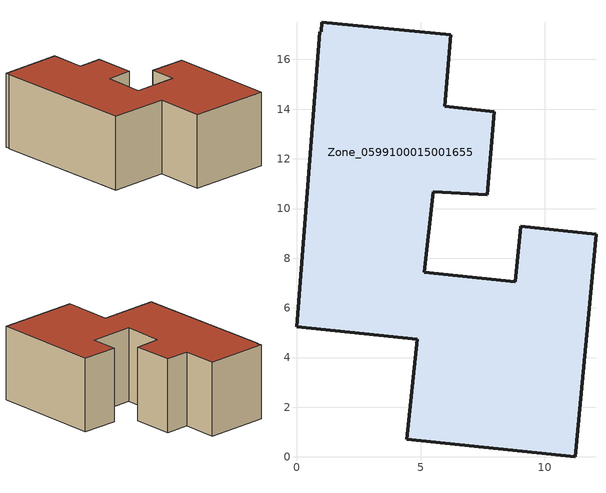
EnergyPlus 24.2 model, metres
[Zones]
Zone_0599100015001655
 floor ground (C_G): 4.44,0.71 4.86,4.73 0,5.24 0.94,17.12 0.99,17.12 1.01,17.51 6.22,17 5.97,14.11 7.96,13.9 7.68,10.55 5.5,10.68 5.15,7.43 8.8,7.04 9.04,9.28 12.06,8.96 11.22,0 z0.83
 wall outside (C_F): 4.86,4.73 4.44,0.71 11.22,0 12.06,8.96 9.04,9.28 8.8,7.04 5.15,7.43 5.5,10.68 7.68,10.55 7.96,13.9 5.97,14.11 6.22,17 1.01,17.51 0.99,17.12 0.94,17.12 0,5.24 4.86,4.73 z0.83:7.04
 roof outside (C_R): 1.01,17.51 0.99,17.12 0.94,17.12 0,5.24 4.86,4.73 4.44,0.71 11.22,0 12.06,8.96 9.04,9.28 8.8,7.04 5.15,7.43 5.5,10.68 7.68,10.55 7.96,13.9 5.97,14.11 6.22,17 z7.04
[BUILDING]
Pand.0599100015001655: North Axis=0; Terrain=City; Loads Convergence Tolerance Value=0.04; Temperature Convergence Tolerance Value=0.4; Solar Distribution=FullExterior; Maximum Number of Warmup Days=25; Minimum Number of Warmup Days=1
[Site:Location]
Rotterdam.The.Hague.AP_ZH_NLD Design_Conditions: Latitude=51.96; Longitude=4.45; Time Zone=1; Elevation=-4.5
[SITE:GROUNDTEMPERATURE:BUILDINGSURFACE]
18, 18, 18, 18, 18, 18, 18, 18, 18, 18, 18, 18
[MATERIAL] Thermal Absorptance=0.9; Solar Absorptance=0.7; Visible Absorptance=0.7
Name | Roughness | Thickness | Conductivity | Density | Specific Heat
G.TC.1946-1964 | MediumSmooth | 0.15 | 1 | 540 | 1210
F.TC.1946-1964 | Rough | 0.3 | 0.857143 | 1920 | 840
R.TC.1946-1964 | MediumRough | 0.2 | 0.235294 | 1500 | 1000
[CONSTRUCTION]
C_G: G.TC.1946-1964
C_F: F.TC.1946-1964
C_R: R.TC.1946-1964
[ZONE]
Zone_0599100015001655: Type=1; Multiplier=1; Ceiling Height=Autocalculate; Volume=Autocalculate; Floor Area=autocalculate; Part of Total Floor Area=Yes
[ZONEINFILTRATION:DESIGNFLOWRATE]
Infil_Zone_0599100015001655: Zone or ZoneList or Space or SpaceList=Zone_0599100015001655; Schedule=AlwaysOn; Design Flow Rate Calculation Method=Flow/Area; Flow Rate per Floor Area=0.003; Constant Term Coefficient=1; Temperature Term Coefficient=0; Velocity Term Coefficient=0; Velocity Squared Term Coefficient=0
[HVACTEMPLATE:ZONE:IDEALLOADSAIRSYSTEM]
Zone_0599100015001655: Maximum Heating Supply Air Temperature=50; Minimum Cooling Supply Air Temperature=13; Maximum Heating Supply Air Humidity Ratio=0.0156; Minimum Cooling Supply Air Humidity Ratio=0.0077; Heating Limit=NoLimit; Cooling Limit=NoLimit; Dehumidification Control Type=ConstantSensibleHeatRatio; Cooling Sensible Heat Ratio=0.7; Dehumidification Setpoint=60; Humidification Control Type=None; Humidification Setpoint=30; Outdoor Air Method=None; Outdoor Air Flow Rate per Person=0.00944; Outdoor Air Flow Rate per Zone Floor Area=0; Outdoor Air Flow Rate per Zone=0; Demand Controlled Ventilation Type=None; Outdoor Air Economizer Type=NoEconomizer; Heat Recovery Type=None; Sensible Heat Recovery Effectiveness=0.7; Latent Heat Recovery Effectiveness=0.65
[ZONECONTROL:THERMOSTAT]
ThermostatControl_Zone_0599100015001655: Zone or ZoneList=Zone_0599100015001655; Control Type Schedule=DualSetpointControlType; Control 1=Thermostat_Zone_0599100015001655; Temperature Difference Between Cutout And Setpoint=0
[THERMOSTATSETPOINT:DUALSETPOINT]
Thermostat_Zone_0599100015001655: Heating Setpoint Temperature Schedule=HeatingSetpoint_Zone_0599100015001655; Cooling Setpoint Temperature Schedule=CoolingSetpoint_Zone_0599100015001655
[SCHEDULE:COMPACT]
HeatingSetpoint_Zone_0599100015001655: Through: 12/31, For: AllDays, Until: 24:00, 21
CoolingSetpoint_Zone_0599100015001655: Through: 12/31, For: AllDays, Until: 24:00, 24
DualSetpointControlType: Through: 12/31, For: AllDays, Until: 24:00, 4
AlwaysOn: Through: 12/31, For: AllDays, Until: 24:00, 1
